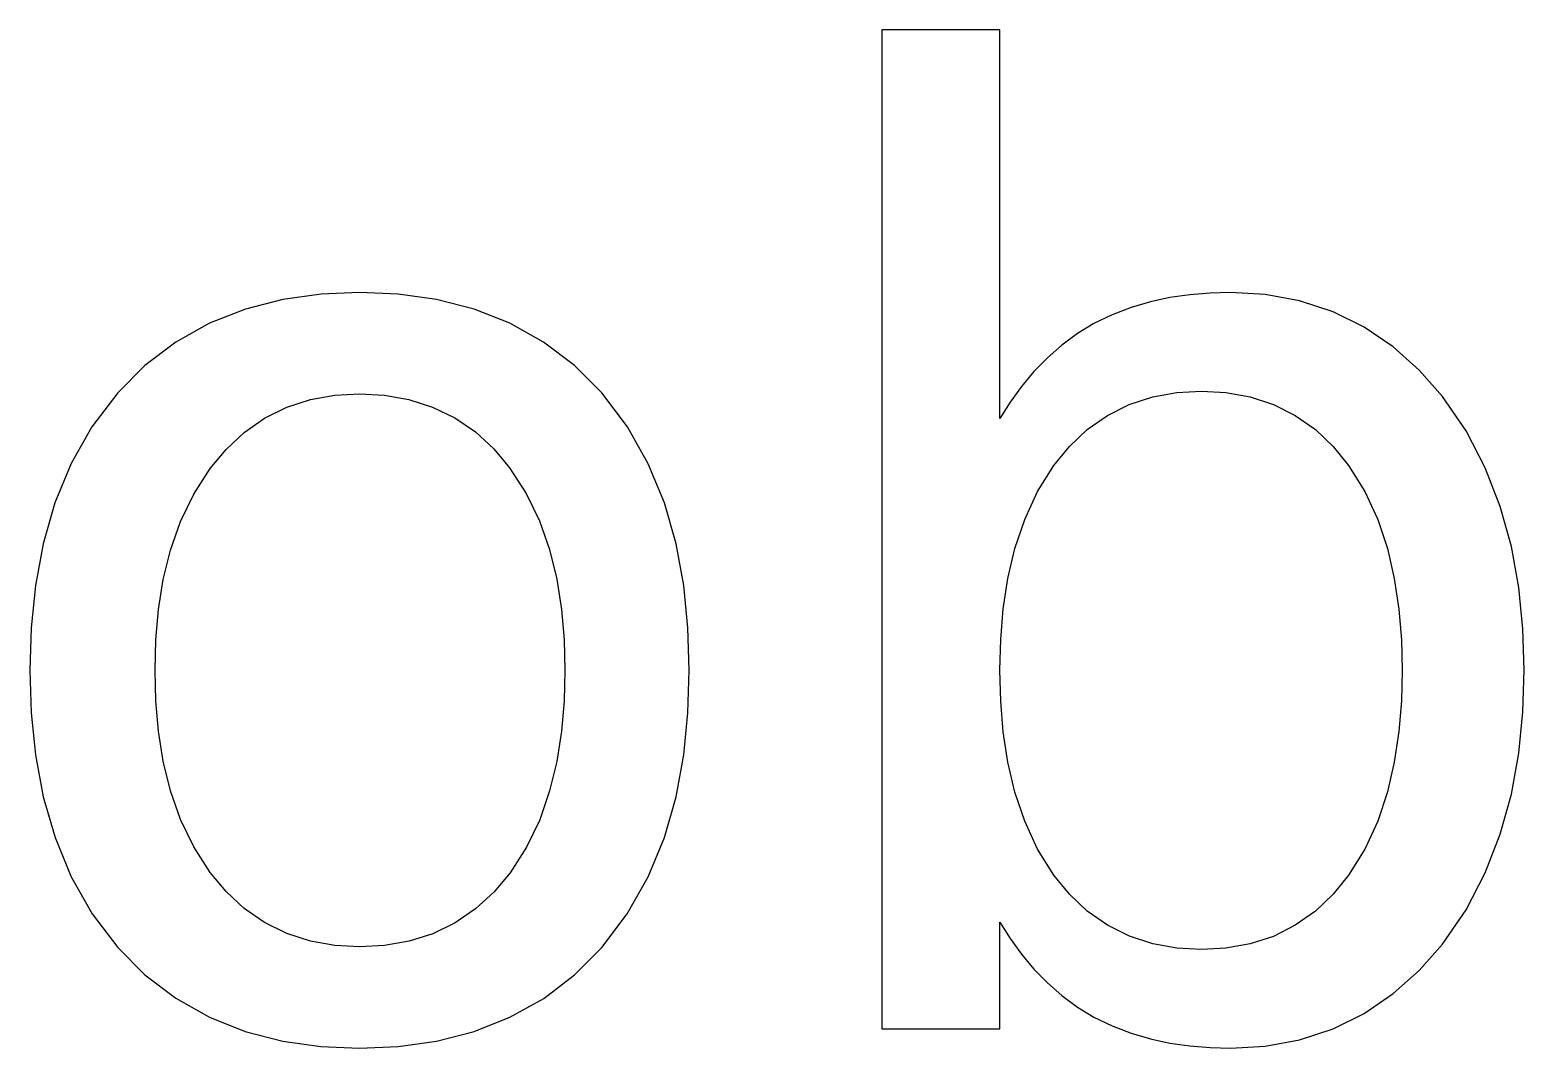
# Model space of a CAD drawing. Header units: metres. Extents: x 0 to 1774, y -720 to 827.
# Drawn here: x 40.07 to 49.43, y 820.99 to 827.37 of the extents above; entities that cross this region are included whole.
import ezdxf

# ---------------------------------------------------------------- set-up
doc = ezdxf.new("R2010")
doc.units = ezdxf.units.M

msp = doc.modelspace()

# ---------------------------------------------------------------- linework, layer by layer
at = {"layer": 'MARK'}
for p, q in [((45.406, 827.371), (45.406, 827.371)), ((45.406, 827.371), (45.406, 827.371)), ((45.406, 827.371), (45.406, 827.371)), ((45.406, 827.371), (45.406, 827.371)), ((45.406, 827.371), (45.406, 827.371)), ((45.406, 827.371), (45.406, 827.371)), ((45.406, 827.371), (45.406, 827.371)), ((45.406, 827.371), (45.406, 826.478)), ((45.406, 827.371), (45.406, 826.478)), ((45.512, 827.371), (45.406, 827.371)), ((45.512, 827.371), (45.406, 827.371)), ((45.617, 827.371), (45.512, 827.371)), ((45.617, 827.371), (45.512, 827.371)), ((45.723, 827.371), (45.617, 827.371)), ((45.723, 827.371), (45.617, 827.371)), ((45.829, 827.371), (45.723, 827.371)), ((45.829, 827.371), (45.723, 827.371)), ((45.934, 827.371), (45.829, 827.371)), ((45.934, 827.371), (45.829, 827.371)), ((46.04, 827.371), (45.934, 827.371)), ((46.04, 827.371), (45.934, 827.371)), ((46.145, 827.371), (46.04, 827.371)), ((46.145, 827.371), (46.04, 827.371)), ((46.145, 827.371), (46.145, 827.371)), ((46.145, 827.371), (46.145, 827.371)), ((46.145, 827.371), (46.145, 827.371)), ((46.145, 827.371), (46.145, 827.371)), ((46.145, 827.371), (46.145, 827.371)), ((46.145, 827.371), (46.145, 827.371)), ((46.145, 827.371), (46.145, 827.371)), ((46.145, 827.024), (46.145, 827.371)), ((46.145, 827.024), (46.145, 827.371)), ((46.145, 826.676), (46.145, 827.024)), ((46.145, 826.676), (46.145, 827.024)), ((46.145, 826.328), (46.145, 826.676)), ((46.145, 826.328), (46.145, 826.676)), ((45.406, 826.478), (45.406, 825.584)), ((45.406, 826.478), (45.406, 825.584)), ((46.145, 825.98), (46.145, 826.328)), ((46.145, 825.98), (46.145, 826.328)), ((46.145, 825.633), (46.145, 825.98)), ((46.145, 825.633), (46.145, 825.98)), ((41.653, 825.682), (41.419, 825.622)), ((41.653, 825.682), (41.419, 825.622)), ((41.893, 825.715), (41.653, 825.682)), ((41.893, 825.715), (41.653, 825.682)), ((42.134, 825.726), (41.893, 825.715)), ((42.134, 825.726), (41.893, 825.715)), ((42.134, 825.726), (42.134, 825.726)), ((42.134, 825.726), (42.134, 825.726)), ((42.134, 825.726), (42.134, 825.726)), ((42.134, 825.726), (42.134, 825.726)), ((42.134, 825.726), (42.134, 825.726)), ((42.134, 825.726), (42.134, 825.726)), ((42.134, 825.726), (42.134, 825.726)), ((42.376, 825.715), (42.134, 825.726)), ((42.376, 825.715), (42.134, 825.726)), ((42.616, 825.682), (42.376, 825.715)), ((42.616, 825.682), (42.376, 825.715)), ((42.851, 825.622), (42.616, 825.682)), ((42.851, 825.622), (42.616, 825.682)), ((47.087, 825.668), (46.966, 825.632)), ((47.087, 825.668), (46.966, 825.632)), ((47.21, 825.694), (47.087, 825.668)), ((47.21, 825.694), (47.087, 825.668)), ((47.335, 825.712), (47.21, 825.694)), ((47.335, 825.712), (47.21, 825.694)), ((47.461, 825.722), (47.335, 825.712)), ((47.461, 825.722), (47.335, 825.712)), ((47.588, 825.726), (47.461, 825.722)), ((47.588, 825.726), (47.461, 825.722)), ((47.588, 825.726), (47.588, 825.726)), ((47.588, 825.726), (47.588, 825.726)), ((47.588, 825.726), (47.588, 825.726)), ((47.588, 825.726), (47.588, 825.726)), ((47.588, 825.726), (47.588, 825.726)), ((47.588, 825.726), (47.588, 825.726)), ((47.588, 825.726), (47.588, 825.726)), ((47.807, 825.713), (47.588, 825.726)), ((47.807, 825.713), (47.588, 825.726)), ((48.022, 825.674), (47.807, 825.713)), ((48.022, 825.674), (47.807, 825.713)), ((48.231, 825.606), (48.022, 825.674)), ((48.231, 825.606), (48.022, 825.674)), ((41.419, 825.622), (41.194, 825.534)), ((41.419, 825.622), (41.194, 825.534)), ((43.076, 825.534), (42.851, 825.622)), ((43.076, 825.534), (42.851, 825.622)), ((45.406, 825.584), (45.406, 824.69)), ((45.406, 825.584), (45.406, 824.69)), ((46.145, 825.285), (46.145, 825.633)), ((46.145, 825.285), (46.145, 825.633)), ((46.848, 825.587), (46.734, 825.532)), ((46.848, 825.587), (46.734, 825.532)), ((46.966, 825.632), (46.848, 825.587)), ((46.966, 825.632), (46.848, 825.587)), ((48.427, 825.509), (48.231, 825.606)), ((48.427, 825.509), (48.231, 825.606)), ((41.194, 825.534), (40.983, 825.415)), ((41.194, 825.534), (40.983, 825.415)), ((43.287, 825.416), (43.076, 825.534)), ((43.287, 825.416), (43.076, 825.534)), ((46.631, 825.469), (46.533, 825.397)), ((46.631, 825.469), (46.533, 825.397)), ((46.734, 825.532), (46.631, 825.469)), ((46.734, 825.532), (46.631, 825.469)), ((46.734, 825.532), (46.734, 825.532)), ((46.734, 825.532), (46.734, 825.532)), ((46.734, 825.532), (46.734, 825.532)), ((46.734, 825.532), (46.734, 825.532)), ((46.734, 825.532), (46.734, 825.532)), ((46.734, 825.532), (46.734, 825.532)), ((46.734, 825.532), (46.734, 825.532)), ((48.608, 825.385), (48.427, 825.509)), ((48.608, 825.385), (48.427, 825.509)), ((40.983, 825.415), (40.79, 825.269)), ((40.983, 825.415), (40.79, 825.269)), ((43.48, 825.27), (43.287, 825.416)), ((43.48, 825.27), (43.287, 825.416)), ((46.533, 825.397), (46.442, 825.318)), ((46.533, 825.397), (46.442, 825.318)), ((48.771, 825.239), (48.608, 825.385)), ((48.771, 825.239), (48.608, 825.385)), ((46.145, 824.937), (46.145, 825.285)), ((46.145, 824.937), (46.145, 825.285)), ((46.442, 825.318), (46.357, 825.231)), ((46.442, 825.318), (46.357, 825.231)), ((40.79, 825.269), (40.619, 825.098)), ((40.79, 825.269), (40.619, 825.098)), ((43.651, 825.098), (43.48, 825.27)), ((43.651, 825.098), (43.48, 825.27)), ((46.357, 825.231), (46.28, 825.138)), ((46.357, 825.231), (46.28, 825.138)), ((48.916, 825.074), (48.771, 825.239)), ((48.916, 825.074), (48.771, 825.239)), ((40.619, 825.098), (40.458, 824.886)), ((40.619, 825.098), (40.458, 824.886)), ((40.619, 825.098), (40.619, 825.098)), ((40.619, 825.098), (40.619, 825.098)), ((40.619, 825.098), (40.619, 825.098)), ((40.619, 825.098), (40.619, 825.098)), ((40.619, 825.098), (40.619, 825.098)), ((40.619, 825.098), (40.619, 825.098)), ((40.619, 825.098), (40.619, 825.098)), ((41.979, 825.083), (42.134, 825.091)), ((41.979, 825.083), (42.134, 825.091)), ((42.134, 825.091), (42.134, 825.091)), ((42.134, 825.091), (42.134, 825.091)), ((42.134, 825.091), (42.134, 825.091)), ((42.134, 825.091), (42.134, 825.091)), ((42.134, 825.091), (42.134, 825.091)), ((42.134, 825.091), (42.134, 825.091)), ((42.134, 825.091), (42.134, 825.091)), ((42.134, 825.091), (42.29, 825.083)), ((42.134, 825.091), (42.29, 825.083)), ((43.651, 825.098), (43.651, 825.098)), ((43.651, 825.098), (43.651, 825.098)), ((43.651, 825.098), (43.651, 825.098)), ((43.651, 825.098), (43.651, 825.098)), ((43.651, 825.098), (43.651, 825.098)), ((43.651, 825.098), (43.651, 825.098)), ((43.651, 825.098), (43.651, 825.098)), ((43.812, 824.886), (43.651, 825.098)), ((43.812, 824.886), (43.651, 825.098)), ((46.28, 825.138), (46.209, 825.04)), ((46.28, 825.138), (46.209, 825.04)), ((47.102, 825.073), (47.253, 825.1)), ((47.102, 825.073), (47.253, 825.1)), ((47.253, 825.1), (47.407, 825.109)), ((47.253, 825.1), (47.407, 825.109)), ((47.407, 825.109), (47.407, 825.109)), ((47.407, 825.109), (47.407, 825.109)), ((47.407, 825.109), (47.407, 825.109)), ((47.407, 825.109), (47.407, 825.109)), ((47.407, 825.109), (47.407, 825.109)), ((47.407, 825.109), (47.407, 825.109)), ((47.407, 825.109), (47.407, 825.109)), ((47.407, 825.109), (47.56, 825.1)), ((47.407, 825.109), (47.56, 825.1)), ((47.56, 825.1), (47.712, 825.073)), ((47.56, 825.1), (47.712, 825.073)), ((41.539, 824.939), (41.678, 825.008)), ((41.539, 824.939), (41.678, 825.008)), ((41.678, 825.008), (41.826, 825.056)), ((41.678, 825.008), (41.826, 825.056)), ((41.826, 825.056), (41.979, 825.083)), ((41.826, 825.056), (41.979, 825.083)), ((42.29, 825.083), (42.443, 825.056)), ((42.29, 825.083), (42.443, 825.056)), ((42.443, 825.056), (42.591, 825.009)), ((42.443, 825.056), (42.591, 825.009)), ((42.591, 825.009), (42.731, 824.941)), ((42.591, 825.009), (42.731, 824.941)), ((46.209, 825.04), (46.145, 824.937)), ((46.209, 825.04), (46.145, 824.937)), ((46.818, 824.957), (46.955, 825.025)), ((46.818, 824.957), (46.955, 825.025)), ((46.955, 825.025), (47.102, 825.073)), ((46.955, 825.025), (47.102, 825.073)), ((47.712, 825.073), (47.858, 825.025)), ((47.712, 825.073), (47.858, 825.025)), ((47.858, 825.025), (47.995, 824.957)), ((47.858, 825.025), (47.995, 824.957)), ((48.916, 825.074), (48.916, 825.074)), ((48.916, 825.074), (48.916, 825.074)), ((48.916, 825.074), (48.916, 825.074)), ((48.916, 825.074), (48.916, 825.074)), ((48.916, 825.074), (48.916, 825.074)), ((48.916, 825.074), (48.916, 825.074)), ((48.916, 825.074), (48.916, 825.074)), ((49.064, 824.86), (48.916, 825.074)), ((49.064, 824.86), (48.916, 825.074)), ((41.411, 824.85), (41.539, 824.939)), ((41.411, 824.85), (41.539, 824.939)), ((42.731, 824.941), (42.86, 824.853)), ((42.731, 824.941), (42.86, 824.853)), ((46.145, 824.937), (46.145, 824.937)), ((46.145, 824.937), (46.145, 824.937)), ((46.145, 824.937), (46.145, 824.937)), ((46.145, 824.937), (46.145, 824.937)), ((46.145, 824.937), (46.145, 824.937)), ((46.145, 824.937), (46.145, 824.937)), ((46.145, 824.937), (46.145, 824.937)), ((46.692, 824.868), (46.818, 824.957)), ((46.692, 824.868), (46.818, 824.957)), ((47.995, 824.957), (48.121, 824.868)), ((47.995, 824.957), (48.121, 824.868)), ((40.458, 824.886), (40.327, 824.655)), ((40.458, 824.886), (40.327, 824.655)), ((41.298, 824.744), (41.411, 824.85)), ((41.298, 824.744), (41.411, 824.85)), ((42.86, 824.853), (42.974, 824.748)), ((42.86, 824.853), (42.974, 824.748)), ((43.942, 824.654), (43.812, 824.886)), ((43.942, 824.654), (43.812, 824.886)), ((46.58, 824.762), (46.692, 824.868)), ((46.58, 824.762), (46.692, 824.868)), ((48.121, 824.868), (48.232, 824.762)), ((48.121, 824.868), (48.232, 824.762)), ((49.185, 824.629), (49.064, 824.86)), ((49.185, 824.629), (49.064, 824.86)), ((41.198, 824.625), (41.298, 824.744)), ((41.198, 824.625), (41.298, 824.744)), ((42.974, 824.748), (43.074, 824.629)), ((42.974, 824.748), (43.074, 824.629)), ((46.483, 824.643), (46.58, 824.762)), ((46.483, 824.643), (46.58, 824.762)), ((48.232, 824.762), (48.329, 824.643)), ((48.232, 824.762), (48.329, 824.643)), ((40.327, 824.655), (40.226, 824.409)), ((40.327, 824.655), (40.226, 824.409)), ((41.095, 824.464), (41.198, 824.625)), ((41.095, 824.464), (41.198, 824.625)), ((41.198, 824.625), (41.198, 824.625)), ((41.198, 824.625), (41.198, 824.625)), ((41.198, 824.625), (41.198, 824.625)), ((41.198, 824.625), (41.198, 824.625)), ((41.198, 824.625), (41.198, 824.625)), ((41.198, 824.625), (41.198, 824.625)), ((41.198, 824.625), (41.198, 824.625)), ((43.074, 824.629), (43.074, 824.629)), ((43.074, 824.629), (43.074, 824.629)), ((43.074, 824.629), (43.074, 824.629)), ((43.074, 824.629), (43.074, 824.629)), ((43.074, 824.629), (43.074, 824.629)), ((43.074, 824.629), (43.074, 824.629)), ((43.074, 824.629), (43.074, 824.629)), ((43.074, 824.629), (43.178, 824.468)), ((43.074, 824.629), (43.178, 824.468)), ((44.043, 824.408), (43.942, 824.654)), ((44.043, 824.408), (43.942, 824.654)), ((45.406, 824.69), (45.406, 823.796)), ((45.406, 824.69), (45.406, 823.796)), ((46.381, 824.48), (46.483, 824.643)), ((46.381, 824.48), (46.483, 824.643)), ((46.483, 824.643), (46.483, 824.643)), ((46.483, 824.643), (46.483, 824.643)), ((46.483, 824.643), (46.483, 824.643)), ((46.483, 824.643), (46.483, 824.643)), ((46.483, 824.643), (46.483, 824.643)), ((46.483, 824.643), (46.483, 824.643)), ((46.483, 824.643), (46.483, 824.643)), ((48.329, 824.643), (48.329, 824.643)), ((48.329, 824.643), (48.329, 824.643)), ((48.329, 824.643), (48.329, 824.643)), ((48.329, 824.643), (48.329, 824.643)), ((48.329, 824.643), (48.329, 824.643)), ((48.329, 824.643), (48.329, 824.643)), ((48.329, 824.643), (48.329, 824.643)), ((48.329, 824.643), (48.431, 824.48)), ((48.329, 824.643), (48.431, 824.48)), ((49.279, 824.387), (49.185, 824.629)), ((49.279, 824.387), (49.185, 824.629)), ((41.013, 824.293), (41.095, 824.464)), ((41.013, 824.293), (41.095, 824.464)), ((43.178, 824.468), (43.261, 824.296)), ((43.178, 824.468), (43.261, 824.296)), ((46.3, 824.305), (46.381, 824.48)), ((46.3, 824.305), (46.381, 824.48)), ((48.431, 824.48), (48.511, 824.305)), ((48.431, 824.48), (48.511, 824.305)), ((40.226, 824.409), (40.153, 824.153)), ((40.226, 824.409), (40.153, 824.153)), ((44.116, 824.152), (44.043, 824.408)), ((44.116, 824.152), (44.043, 824.408)), ((49.348, 824.136), (49.279, 824.387)), ((49.348, 824.136), (49.279, 824.387)), ((40.95, 824.113), (41.013, 824.293)), ((40.95, 824.113), (41.013, 824.293)), ((43.261, 824.296), (43.323, 824.116)), ((43.261, 824.296), (43.323, 824.116)), ((46.239, 824.123), (46.3, 824.305)), ((46.239, 824.123), (46.3, 824.305)), ((48.511, 824.305), (48.572, 824.122)), ((48.511, 824.305), (48.572, 824.122)), ((40.153, 824.153), (40.104, 823.891)), ((40.153, 824.153), (40.104, 823.891)), ((40.904, 823.928), (40.95, 824.113)), ((40.904, 823.928), (40.95, 824.113)), ((43.323, 824.116), (43.369, 823.93)), ((43.323, 824.116), (43.369, 823.93)), ((44.164, 823.891), (44.116, 824.152)), ((44.164, 823.891), (44.116, 824.152)), ((46.195, 823.935), (46.239, 824.123)), ((46.195, 823.935), (46.239, 824.123)), ((48.572, 824.122), (48.615, 823.935)), ((48.572, 824.122), (48.615, 823.935)), ((49.394, 823.879), (49.348, 824.136)), ((49.394, 823.879), (49.348, 824.136)), ((40.104, 823.891), (40.077, 823.626)), ((40.104, 823.891), (40.077, 823.626)), ((40.874, 823.74), (40.904, 823.928)), ((40.874, 823.74), (40.904, 823.928)), ((43.369, 823.93), (43.398, 823.741)), ((43.369, 823.93), (43.398, 823.741)), ((44.191, 823.626), (44.164, 823.891)), ((44.191, 823.626), (44.164, 823.891)), ((46.166, 823.745), (46.195, 823.935)), ((46.166, 823.745), (46.195, 823.935)), ((48.615, 823.935), (48.644, 823.744)), ((48.615, 823.935), (48.644, 823.744)), ((49.42, 823.62), (49.394, 823.879)), ((49.42, 823.62), (49.394, 823.879)), ((45.406, 823.796), (45.406, 822.902)), ((45.406, 823.796), (45.406, 822.902)), ((40.858, 823.55), (40.874, 823.74)), ((40.858, 823.55), (40.874, 823.74)), ((43.398, 823.741), (43.415, 823.551)), ((43.398, 823.741), (43.415, 823.551)), ((46.15, 823.553), (46.166, 823.745)), ((46.15, 823.553), (46.166, 823.745)), ((48.644, 823.744), (48.66, 823.552)), ((48.644, 823.744), (48.66, 823.552)), ((40.077, 823.626), (40.069, 823.36)), ((40.077, 823.626), (40.069, 823.36)), ((44.199, 823.36), (44.191, 823.626)), ((44.199, 823.36), (44.191, 823.626)), ((49.428, 823.36), (49.42, 823.62)), ((49.428, 823.36), (49.42, 823.62)), ((40.853, 823.36), (40.858, 823.55)), ((40.853, 823.36), (40.858, 823.55)), ((43.415, 823.551), (43.42, 823.36)), ((43.415, 823.551), (43.42, 823.36)), ((46.145, 823.36), (46.15, 823.553)), ((46.145, 823.36), (46.15, 823.553)), ((48.66, 823.552), (48.665, 823.36)), ((48.66, 823.552), (48.665, 823.36)), ((40.069, 823.36), (40.069, 823.36)), ((40.069, 823.36), (40.069, 823.36)), ((40.069, 823.36), (40.069, 823.36)), ((40.069, 823.36), (40.069, 823.36)), ((40.069, 823.36), (40.069, 823.36)), ((40.069, 823.36), (40.069, 823.36)), ((40.069, 823.36), (40.069, 823.36)), ((40.069, 823.36), (40.077, 823.094)), ((40.069, 823.36), (40.077, 823.094)), ((40.853, 823.36), (40.853, 823.36)), ((40.853, 823.36), (40.853, 823.36)), ((40.853, 823.36), (40.853, 823.36)), ((40.853, 823.36), (40.853, 823.36)), ((40.853, 823.36), (40.853, 823.36)), ((40.853, 823.36), (40.853, 823.36)), ((40.853, 823.36), (40.853, 823.36)), ((40.858, 823.169), (40.853, 823.36)), ((40.858, 823.169), (40.853, 823.36)), ((43.42, 823.36), (43.415, 823.169)), ((43.42, 823.36), (43.415, 823.169)), ((43.42, 823.36), (43.42, 823.36)), ((43.42, 823.36), (43.42, 823.36)), ((43.42, 823.36), (43.42, 823.36)), ((43.42, 823.36), (43.42, 823.36)), ((43.42, 823.36), (43.42, 823.36)), ((43.42, 823.36), (43.42, 823.36)), ((43.42, 823.36), (43.42, 823.36)), ((44.191, 823.094), (44.199, 823.36)), ((44.191, 823.094), (44.199, 823.36)), ((44.199, 823.36), (44.199, 823.36)), ((44.199, 823.36), (44.199, 823.36)), ((44.199, 823.36), (44.199, 823.36)), ((44.199, 823.36), (44.199, 823.36)), ((44.199, 823.36), (44.199, 823.36)), ((44.199, 823.36), (44.199, 823.36)), ((44.199, 823.36), (44.199, 823.36)), ((46.145, 823.36), (46.145, 823.36)), ((46.145, 823.36), (46.145, 823.36)), ((46.145, 823.36), (46.145, 823.36)), ((46.145, 823.36), (46.145, 823.36)), ((46.145, 823.36), (46.145, 823.36)), ((46.145, 823.36), (46.145, 823.36)), ((46.145, 823.36), (46.145, 823.36)), ((46.15, 823.167), (46.145, 823.36)), ((46.15, 823.167), (46.145, 823.36)), ((48.665, 823.36), (48.66, 823.168)), ((48.665, 823.36), (48.66, 823.168)), ((48.665, 823.36), (48.665, 823.36)), ((48.665, 823.36), (48.665, 823.36)), ((48.665, 823.36), (48.665, 823.36)), ((48.665, 823.36), (48.665, 823.36)), ((48.665, 823.36), (48.665, 823.36)), ((48.665, 823.36), (48.665, 823.36)), ((48.665, 823.36), (48.665, 823.36)), ((49.42, 823.1), (49.428, 823.36)), ((49.42, 823.1), (49.428, 823.36)), ((49.428, 823.36), (49.428, 823.36)), ((49.428, 823.36), (49.428, 823.36)), ((49.428, 823.36), (49.428, 823.36)), ((49.428, 823.36), (49.428, 823.36)), ((49.428, 823.36), (49.428, 823.36)), ((49.428, 823.36), (49.428, 823.36)), ((49.428, 823.36), (49.428, 823.36)), ((40.874, 822.979), (40.858, 823.169)), ((40.874, 822.979), (40.858, 823.169)), ((43.415, 823.169), (43.398, 822.979)), ((43.415, 823.169), (43.398, 822.979)), ((46.166, 822.975), (46.15, 823.167)), ((46.166, 822.975), (46.15, 823.167)), ((48.66, 823.168), (48.644, 822.976)), ((48.66, 823.168), (48.644, 822.976)), ((40.077, 823.094), (40.104, 822.83)), ((40.077, 823.094), (40.104, 822.83)), ((44.164, 822.83), (44.191, 823.094)), ((44.164, 822.83), (44.191, 823.094)), ((49.394, 822.841), (49.42, 823.1)), ((49.394, 822.841), (49.42, 823.1)), ((40.904, 822.791), (40.874, 822.979)), ((40.904, 822.791), (40.874, 822.979)), ((43.398, 822.979), (43.369, 822.79)), ((43.398, 822.979), (43.369, 822.79)), ((46.195, 822.785), (46.166, 822.975)), ((46.195, 822.785), (46.166, 822.975)), ((48.644, 822.976), (48.615, 822.785)), ((48.644, 822.976), (48.615, 822.785)), ((45.406, 822.902), (45.406, 822.008)), ((45.406, 822.902), (45.406, 822.008)), ((40.104, 822.83), (40.153, 822.568)), ((40.104, 822.83), (40.153, 822.568)), ((40.949, 822.606), (40.904, 822.791)), ((40.949, 822.606), (40.904, 822.791)), ((43.369, 822.79), (43.324, 822.605)), ((43.369, 822.79), (43.324, 822.605)), ((44.116, 822.568), (44.164, 822.83)), ((44.116, 822.568), (44.164, 822.83)), ((46.239, 822.597), (46.195, 822.785)), ((46.239, 822.597), (46.195, 822.785)), ((48.615, 822.785), (48.572, 822.598)), ((48.615, 822.785), (48.572, 822.598)), ((49.348, 822.584), (49.394, 822.841)), ((49.348, 822.584), (49.394, 822.841)), ((40.153, 822.568), (40.227, 822.313)), ((40.153, 822.568), (40.227, 822.313)), ((41.012, 822.425), (40.949, 822.606)), ((41.012, 822.425), (40.949, 822.606)), ((43.324, 822.605), (43.262, 822.424)), ((43.324, 822.605), (43.262, 822.424)), ((44.043, 822.313), (44.116, 822.568)), ((44.043, 822.313), (44.116, 822.568)), ((46.3, 822.415), (46.239, 822.597)), ((46.3, 822.415), (46.239, 822.597)), ((48.572, 822.598), (48.511, 822.415)), ((48.572, 822.598), (48.511, 822.415)), ((49.279, 822.333), (49.348, 822.584)), ((49.279, 822.333), (49.348, 822.584)), ((41.095, 822.254), (41.012, 822.425)), ((41.095, 822.254), (41.012, 822.425)), ((43.262, 822.424), (43.18, 822.252)), ((43.262, 822.424), (43.18, 822.252)), ((46.381, 822.24), (46.3, 822.415)), ((46.381, 822.24), (46.3, 822.415)), ((48.511, 822.415), (48.431, 822.24)), ((48.511, 822.415), (48.431, 822.24)), ((40.227, 822.313), (40.328, 822.067)), ((40.227, 822.313), (40.328, 822.067)), ((43.942, 822.067), (44.043, 822.313)), ((43.942, 822.067), (44.043, 822.313)), ((49.185, 822.091), (49.279, 822.333)), ((49.185, 822.091), (49.279, 822.333)), ((41.198, 822.093), (41.095, 822.254)), ((41.198, 822.093), (41.095, 822.254)), ((43.18, 822.252), (43.077, 822.091)), ((43.18, 822.252), (43.077, 822.091)), ((46.483, 822.077), (46.381, 822.24)), ((46.483, 822.077), (46.381, 822.24)), ((48.431, 822.24), (48.329, 822.077)), ((48.431, 822.24), (48.329, 822.077)), ((40.328, 822.067), (40.459, 821.835)), ((40.328, 822.067), (40.459, 821.835)), ((41.198, 822.093), (41.198, 822.093)), ((41.198, 822.093), (41.198, 822.093)), ((41.198, 822.093), (41.198, 822.093)), ((41.198, 822.093), (41.198, 822.093)), ((41.198, 822.093), (41.198, 822.093)), ((41.198, 822.093), (41.198, 822.093)), ((41.198, 822.093), (41.198, 822.093)), ((41.298, 821.974), (41.198, 822.093)), ((41.298, 821.974), (41.198, 822.093)), ((43.077, 822.091), (42.976, 821.972)), ((43.077, 822.091), (42.976, 821.972)), ((43.077, 822.091), (43.077, 822.091)), ((43.077, 822.091), (43.077, 822.091)), ((43.077, 822.091), (43.077, 822.091)), ((43.077, 822.091), (43.077, 822.091)), ((43.077, 822.091), (43.077, 822.091)), ((43.077, 822.091), (43.077, 822.091)), ((43.077, 822.091), (43.077, 822.091)), ((43.811, 821.836), (43.942, 822.067)), ((43.811, 821.836), (43.942, 822.067)), ((45.406, 822.008), (45.406, 821.114)), ((45.406, 822.008), (45.406, 821.114)), ((46.483, 822.077), (46.483, 822.077)), ((46.483, 822.077), (46.483, 822.077)), ((46.483, 822.077), (46.483, 822.077)), ((46.483, 822.077), (46.483, 822.077)), ((46.483, 822.077), (46.483, 822.077)), ((46.483, 822.077), (46.483, 822.077)), ((46.483, 822.077), (46.483, 822.077)), ((46.58, 821.958), (46.483, 822.077)), ((46.58, 821.958), (46.483, 822.077)), ((48.329, 822.077), (48.232, 821.958)), ((48.329, 822.077), (48.232, 821.958)), ((48.329, 822.077), (48.329, 822.077)), ((48.329, 822.077), (48.329, 822.077)), ((48.329, 822.077), (48.329, 822.077)), ((48.329, 822.077), (48.329, 822.077)), ((48.329, 822.077), (48.329, 822.077)), ((48.329, 822.077), (48.329, 822.077)), ((48.329, 822.077), (48.329, 822.077)), ((49.064, 821.86), (49.185, 822.091)), ((49.064, 821.86), (49.185, 822.091)), ((41.412, 821.869), (41.298, 821.974)), ((41.412, 821.869), (41.298, 821.974)), ((42.976, 821.972), (42.861, 821.866)), ((42.976, 821.972), (42.861, 821.866)), ((46.692, 821.852), (46.58, 821.958)), ((46.692, 821.852), (46.58, 821.958)), ((48.232, 821.958), (48.121, 821.852)), ((48.232, 821.958), (48.121, 821.852)), ((40.459, 821.835), (40.619, 821.624)), ((40.459, 821.835), (40.619, 821.624)), ((41.539, 821.78), (41.412, 821.869)), ((41.539, 821.78), (41.412, 821.869)), ((42.861, 821.866), (42.733, 821.778)), ((42.861, 821.866), (42.733, 821.778)), ((43.651, 821.624), (43.811, 821.836)), ((43.651, 821.624), (43.811, 821.836)), ((46.818, 821.763), (46.692, 821.852)), ((46.818, 821.763), (46.692, 821.852)), ((48.121, 821.852), (47.995, 821.763)), ((48.121, 821.852), (47.995, 821.763)), ((48.916, 821.646), (49.064, 821.86)), ((48.916, 821.646), (49.064, 821.86)), ((41.678, 821.712), (41.539, 821.78)), ((41.678, 821.712), (41.539, 821.78)), ((42.733, 821.778), (42.592, 821.71)), ((42.733, 821.778), (42.592, 821.71)), ((46.145, 821.783), (46.145, 821.783)), ((46.145, 821.783), (46.145, 821.783)), ((46.145, 821.783), (46.145, 821.783)), ((46.145, 821.783), (46.145, 821.783)), ((46.145, 821.783), (46.145, 821.783)), ((46.145, 821.783), (46.145, 821.783)), ((46.145, 821.783), (46.145, 821.783)), ((46.145, 821.783), (46.209, 821.68)), ((46.145, 821.783), (46.209, 821.68)), ((46.145, 821.687), (46.145, 821.783)), ((46.145, 821.687), (46.145, 821.783)), ((46.956, 821.695), (46.818, 821.763)), ((46.956, 821.695), (46.818, 821.763)), ((47.995, 821.763), (47.858, 821.694)), ((47.995, 821.763), (47.858, 821.694)), ((41.826, 821.664), (41.678, 821.712)), ((41.826, 821.664), (41.678, 821.712)), ((41.979, 821.637), (41.826, 821.664)), ((41.979, 821.637), (41.826, 821.664)), ((42.134, 821.629), (41.979, 821.637)), ((42.134, 821.629), (41.979, 821.637)), ((42.29, 821.637), (42.134, 821.629)), ((42.29, 821.637), (42.134, 821.629)), ((42.134, 821.629), (42.134, 821.629)), ((42.134, 821.629), (42.134, 821.629)), ((42.134, 821.629), (42.134, 821.629)), ((42.134, 821.629), (42.134, 821.629)), ((42.134, 821.629), (42.134, 821.629)), ((42.134, 821.629), (42.134, 821.629)), ((42.134, 821.629), (42.134, 821.629)), ((42.444, 821.663), (42.29, 821.637)), ((42.444, 821.663), (42.29, 821.637)), ((42.592, 821.71), (42.444, 821.663)), ((42.592, 821.71), (42.444, 821.663)), ((46.145, 821.592), (46.145, 821.687)), ((46.145, 821.592), (46.145, 821.687)), ((46.209, 821.68), (46.28, 821.582)), ((46.209, 821.68), (46.28, 821.582)), ((47.102, 821.647), (46.956, 821.695)), ((47.102, 821.647), (46.956, 821.695)), ((47.253, 821.62), (47.102, 821.647)), ((47.253, 821.62), (47.102, 821.647)), ((47.712, 821.647), (47.56, 821.62)), ((47.712, 821.647), (47.56, 821.62)), ((47.858, 821.694), (47.712, 821.647)), ((47.858, 821.694), (47.712, 821.647)), ((48.771, 821.481), (48.916, 821.646)), ((48.771, 821.481), (48.916, 821.646)), ((48.916, 821.646), (48.916, 821.646)), ((48.916, 821.646), (48.916, 821.646)), ((48.916, 821.646), (48.916, 821.646)), ((48.916, 821.646), (48.916, 821.646)), ((48.916, 821.646), (48.916, 821.646)), ((48.916, 821.646), (48.916, 821.646)), ((48.916, 821.646), (48.916, 821.646)), ((40.619, 821.624), (40.619, 821.624)), ((40.619, 821.624), (40.619, 821.624)), ((40.619, 821.624), (40.619, 821.624)), ((40.619, 821.624), (40.619, 821.624)), ((40.619, 821.624), (40.619, 821.624)), ((40.619, 821.624), (40.619, 821.624)), ((40.619, 821.624), (40.619, 821.624)), ((40.619, 821.624), (40.79, 821.452)), ((40.619, 821.624), (40.79, 821.452)), ((43.48, 821.452), (43.651, 821.624)), ((43.48, 821.452), (43.651, 821.624)), ((43.651, 821.624), (43.651, 821.624)), ((43.651, 821.624), (43.651, 821.624)), ((43.651, 821.624), (43.651, 821.624)), ((43.651, 821.624), (43.651, 821.624)), ((43.651, 821.624), (43.651, 821.624)), ((43.651, 821.624), (43.651, 821.624)), ((43.651, 821.624), (43.651, 821.624)), ((46.145, 821.496), (46.145, 821.592)), ((46.145, 821.496), (46.145, 821.592)), ((46.28, 821.582), (46.357, 821.489)), ((46.28, 821.582), (46.357, 821.489)), ((47.407, 821.611), (47.253, 821.62)), ((47.407, 821.611), (47.253, 821.62)), ((47.56, 821.62), (47.407, 821.611)), ((47.56, 821.62), (47.407, 821.611)), ((47.407, 821.611), (47.407, 821.611)), ((47.407, 821.611), (47.407, 821.611)), ((47.407, 821.611), (47.407, 821.611)), ((47.407, 821.611), (47.407, 821.611)), ((47.407, 821.611), (47.407, 821.611)), ((47.407, 821.611), (47.407, 821.611)), ((47.407, 821.611), (47.407, 821.611)), ((40.79, 821.452), (40.983, 821.306)), ((40.79, 821.452), (40.983, 821.306)), ((43.288, 821.305), (43.48, 821.452)), ((43.288, 821.305), (43.48, 821.452)), ((46.145, 821.401), (46.145, 821.496)), ((46.145, 821.401), (46.145, 821.496)), ((46.357, 821.489), (46.442, 821.402)), ((46.357, 821.489), (46.442, 821.402)), ((48.608, 821.335), (48.771, 821.481)), ((48.608, 821.335), (48.771, 821.481)), ((46.145, 821.305), (46.145, 821.401)), ((46.145, 821.305), (46.145, 821.401)), ((46.442, 821.402), (46.533, 821.323)), ((46.442, 821.402), (46.533, 821.323)), ((40.983, 821.306), (41.193, 821.187)), ((40.983, 821.306), (41.193, 821.187)), ((43.076, 821.187), (43.288, 821.305)), ((43.076, 821.187), (43.288, 821.305)), ((46.145, 821.21), (46.145, 821.305)), ((46.145, 821.21), (46.145, 821.305)), ((46.533, 821.323), (46.631, 821.251)), ((46.533, 821.323), (46.631, 821.251)), ((48.427, 821.211), (48.608, 821.335)), ((48.427, 821.211), (48.608, 821.335)), ((41.193, 821.187), (41.418, 821.098)), ((41.193, 821.187), (41.418, 821.098)), ((42.851, 821.098), (43.076, 821.187)), ((42.851, 821.098), (43.076, 821.187)), ((46.145, 821.114), (46.145, 821.21)), ((46.145, 821.114), (46.145, 821.21)), ((46.631, 821.251), (46.734, 821.188)), ((46.631, 821.251), (46.734, 821.188)), ((46.734, 821.188), (46.734, 821.188)), ((46.734, 821.188), (46.734, 821.188)), ((46.734, 821.188), (46.734, 821.188)), ((46.734, 821.188), (46.734, 821.188)), ((46.734, 821.188), (46.734, 821.188)), ((46.734, 821.188), (46.734, 821.188)), ((46.734, 821.188), (46.734, 821.188)), ((46.734, 821.188), (46.848, 821.133)), ((46.734, 821.188), (46.848, 821.133)), ((48.231, 821.114), (48.427, 821.211)), ((48.231, 821.114), (48.427, 821.211)), ((41.418, 821.098), (41.653, 821.038)), ((41.418, 821.098), (41.653, 821.038)), ((42.616, 821.038), (42.851, 821.098)), ((42.616, 821.038), (42.851, 821.098)), ((45.406, 821.114), (45.406, 821.114)), ((45.406, 821.114), (45.406, 821.114)), ((45.406, 821.114), (45.406, 821.114)), ((45.406, 821.114), (45.406, 821.114)), ((45.406, 821.114), (45.406, 821.114)), ((45.406, 821.114), (45.406, 821.114)), ((45.406, 821.114), (45.406, 821.114)), ((45.406, 821.114), (45.512, 821.114)), ((45.406, 821.114), (45.512, 821.114)), ((45.512, 821.114), (45.617, 821.114)), ((45.512, 821.114), (45.617, 821.114)), ((45.617, 821.114), (45.723, 821.114)), ((45.617, 821.114), (45.723, 821.114)), ((45.723, 821.114), (45.829, 821.114)), ((45.723, 821.114), (45.829, 821.114)), ((45.829, 821.114), (45.934, 821.114)), ((45.829, 821.114), (45.934, 821.114)), ((45.934, 821.114), (46.04, 821.114)), ((45.934, 821.114), (46.04, 821.114)), ((46.04, 821.114), (46.145, 821.114)), ((46.04, 821.114), (46.145, 821.114)), ((46.145, 821.114), (46.145, 821.114)), ((46.145, 821.114), (46.145, 821.114)), ((46.145, 821.114), (46.145, 821.114)), ((46.145, 821.114), (46.145, 821.114)), ((46.145, 821.114), (46.145, 821.114)), ((46.145, 821.114), (46.145, 821.114)), ((46.145, 821.114), (46.145, 821.114)), ((46.848, 821.133), (46.966, 821.088)), ((46.848, 821.133), (46.966, 821.088)), ((46.966, 821.088), (47.087, 821.052)), ((46.966, 821.088), (47.087, 821.052)), ((48.022, 821.046), (48.231, 821.114)), ((48.022, 821.046), (48.231, 821.114)), ((41.653, 821.038), (41.892, 821.005)), ((41.653, 821.038), (41.892, 821.005)), ((41.892, 821.005), (42.134, 820.994)), ((41.892, 821.005), (42.134, 820.994)), ((42.134, 820.994), (42.376, 821.005)), ((42.134, 820.994), (42.376, 821.005)), ((42.134, 820.994), (42.134, 820.994)), ((42.134, 820.994), (42.134, 820.994)), ((42.134, 820.994), (42.134, 820.994)), ((42.134, 820.994), (42.134, 820.994)), ((42.134, 820.994), (42.134, 820.994)), ((42.134, 820.994), (42.134, 820.994)), ((42.134, 820.994), (42.134, 820.994)), ((42.376, 821.005), (42.616, 821.038)), ((42.376, 821.005), (42.616, 821.038)), ((47.087, 821.052), (47.21, 821.026)), ((47.087, 821.052), (47.21, 821.026)), ((47.21, 821.026), (47.335, 821.008)), ((47.21, 821.026), (47.335, 821.008)), ((47.335, 821.008), (47.461, 820.998)), ((47.335, 821.008), (47.461, 820.998)), ((47.461, 820.998), (47.588, 820.994)), ((47.461, 820.998), (47.588, 820.994)), ((47.588, 820.994), (47.807, 821.007)), ((47.588, 820.994), (47.807, 821.007)), ((47.588, 820.994), (47.588, 820.994)), ((47.588, 820.994), (47.588, 820.994)), ((47.588, 820.994), (47.588, 820.994)), ((47.588, 820.994), (47.588, 820.994)), ((47.588, 820.994), (47.588, 820.994)), ((47.588, 820.994), (47.588, 820.994)), ((47.588, 820.994), (47.588, 820.994)), ((47.807, 821.007), (48.022, 821.046)), ((47.807, 821.007), (48.022, 821.046))]:
    msp.add_line(p, q, dxfattribs=at)

doc.saveas('drawing.dxf')
